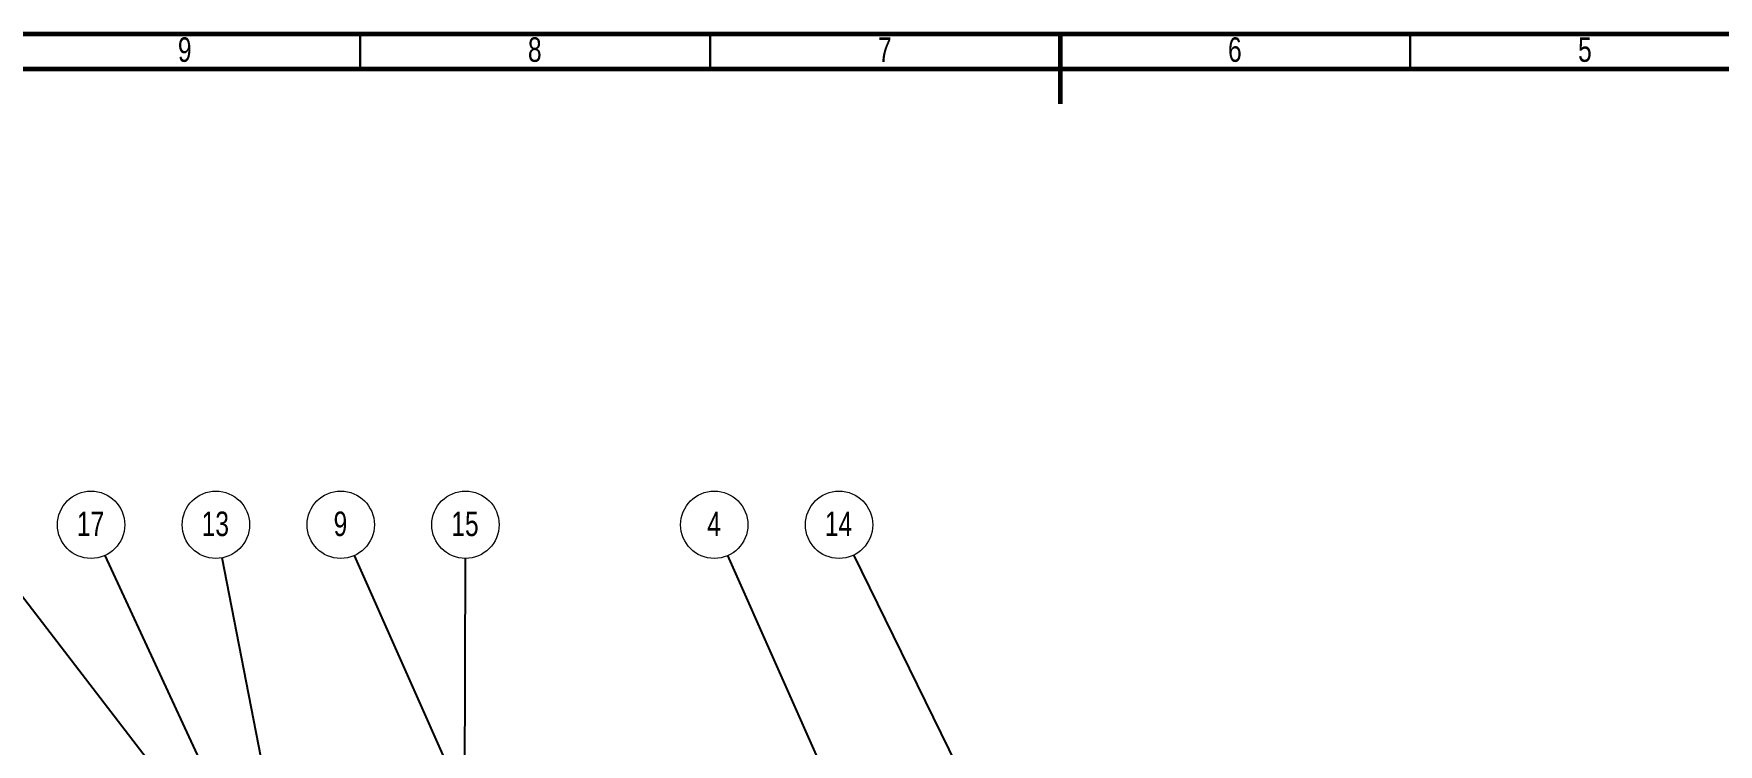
# Model space of a CAD drawing. Header units: millimetres. Extents: x 15 to 589, y 5 to 415.
# Drawn here: x 155.4 to 396, y 313.5 to 415 of the extents above; entities that cross this region are included whole.
import ezdxf

# ---------------------------------------------------------------- set-up
doc = ezdxf.new("R2010")
doc.units = ezdxf.units.MM
doc.styles.add('SLDTEXTSTYLE0', font='TXT', dxfattribs={"width": 0.75})
doc.dimstyles.new('SLDDIMSTYLE0', dxfattribs={"dimtxt": 0.18, "dimasz": 3.302, "dimexe": 0, "dimexo": 0.0625, "dimgap": 0, "dimtad": 0, "dimtih": 1, "dimtoh": 1, "dimdec": 0, "dimrnd": 1e-09, "dimzin": 0, "dimdsep": 46, "dimtxsty": 'Standard', "dimsah": 1, "dimcen": 0.09, "dimadec": 0, "dimazin": 0, "dimtfac": 3.302, "dimtdec": 0, "dimtofl": 0, "dimtmove": 0, "dimatfit": 3, "dimfxl": 1, "dimfrac": 2, "dimtolj": 1, "dimtzin": 0, "dimarcsym": 0})

# ---------------------------------------------------------------- blocks, each defined once
blk = doc.blocks.new('SW_NOTE_3')
at = {"color": 0, "linetype": 'Continuous', "lineweight": 0}
blk.add_circle((-2.02, 4.36), 4.81, dxfattribs=at)
at = {"color": 0, "linetype": 'Continuous', "lineweight": 0, "insert": (-2.09, 6.24), "char_height": 3.5, "attachment_point": 2, "style": 'SLDTEXTSTYLE0'}
blk.add_mtext('17', dxfattribs=at)
blk = doc.blocks.new('SW_NOTE_4')
at = {"color": 0, "linetype": 'Continuous', "lineweight": 0}
blk.add_circle((-0.91, 4.72), 4.81, dxfattribs=at)
at = {"color": 0, "linetype": 'Continuous', "lineweight": 0, "insert": (-0.99, 6.6), "char_height": 3.5, "attachment_point": 2, "style": 'SLDTEXTSTYLE0'}
blk.add_mtext('13', dxfattribs=at)
blk = doc.blocks.new('SW_NOTE_5')
at = {"color": 0, "linetype": 'Continuous', "lineweight": 0}
blk.add_circle((-1.95, 4.39), 4.81, dxfattribs=at)
at = {"color": 0, "linetype": 'Continuous', "lineweight": 0, "insert": (-1.99, 6.27), "char_height": 3.5, "attachment_point": 2, "style": 'SLDTEXTSTYLE0'}
blk.add_mtext('9', dxfattribs=at)
blk = doc.blocks.new('SW_NOTE_6')
at = {"color": 0, "linetype": 'Continuous', "lineweight": 0}
blk.add_circle((0.01, 4.81), 4.81, dxfattribs=at)
at = {"color": 0, "linetype": 'Continuous', "lineweight": 0, "insert": (-0.06, 6.69), "char_height": 3.5, "attachment_point": 2, "style": 'SLDTEXTSTYLE0'}
blk.add_mtext('15', dxfattribs=at)
blk = doc.blocks.new('SW_NOTE_7')
at = {"color": 0, "linetype": 'Continuous', "lineweight": 0}
blk.add_circle((-1.95, 4.39), 4.81, dxfattribs=at)
at = {"color": 0, "linetype": 'Continuous', "lineweight": 0, "insert": (-1.98, 6.28), "char_height": 3.5, "attachment_point": 2, "style": 'SLDTEXTSTYLE0'}
blk.add_mtext('4', dxfattribs=at)
blk = doc.blocks.new('SW_NOTE_8')
at = {"color": 0, "linetype": 'Continuous', "lineweight": 0}
blk.add_circle((-2.12, 4.31), 4.81, dxfattribs=at)
at = {"color": 0, "linetype": 'Continuous', "lineweight": 0, "insert": (-2.19, 6.2), "char_height": 3.5, "attachment_point": 2, "style": 'SLDTEXTSTYLE0'}
blk.add_mtext('14', dxfattribs=at)

msp = doc.modelspace()

# ---------------------------------------------------------------- linework, layer by layer
at = {"color": 7, "linetype": 'Continuous', "lineweight": 60}
for p, q in [((15, 415), (589, 415)), ((302, 415), (302, 405)), ((20, 410), (584, 410))]:
    msp.add_line(p, q, dxfattribs=at)
at = {"color": 7, "linetype": 'Continuous', "lineweight": 30}
for p, q in [((202, 415), (202, 410)), ((252, 415), (252, 410)), ((352, 415), (352, 410))]:
    msp.add_line(p, q, dxfattribs=at)

# ---------------------------------------------------------------- block references
at = {"color": 7, "linetype": 'Continuous', "lineweight": 0}
for name, p in [('SW_NOTE_3', (165.6, 340.49)), ('SW_NOTE_4', (182.32, 340.14)), ('SW_NOTE_5', (201.19, 340.47)), ('SW_NOTE_6', (217.05, 340.05)), ('SW_NOTE_7', (254.55, 340.46)), ('SW_NOTE_8', (272.54, 340.54))]:
    msp.add_blockref(name, p, dxfattribs=at)

# ---------------------------------------------------------------- texts
at = {"color": 7, "linetype": 'Continuous', "lineweight": 0, "char_height": 3.5, "attachment_point": 2, "style": 'SLDTEXTSTYLE0'}
for s, insert in [('9', (176.96, 414.48)), ('8', (226.96, 414.48)), ('7', (276.96, 414.48)), ('6', (326.96, 414.48)), ('5', (376.96, 414.48))]:
    msp.add_mtext(s, dxfattribs=dict(at, insert=insert))

# ---------------------------------------------------------------- leaders
at = {"color": 7, "linetype": 'Continuous', "lineweight": 0}
for points in [[(243.95, 217.31), (148.8, 341.05)], [(193.2, 280.87), (165.6, 340.49)], [(195.35, 272.96), (182.32, 340.14)], [(215.79, 307.66), (201.19, 340.47)], [(216.96, 302.19), (217.05, 340.05)], [(288.21, 264.61), (254.55, 340.46)], [(303.86, 276.7), (272.54, 340.54)]]:
    msp.add_leader(points, dimstyle='SLDDIMSTYLE0', dxfattribs=at)

doc.saveas('drawing.dxf')
